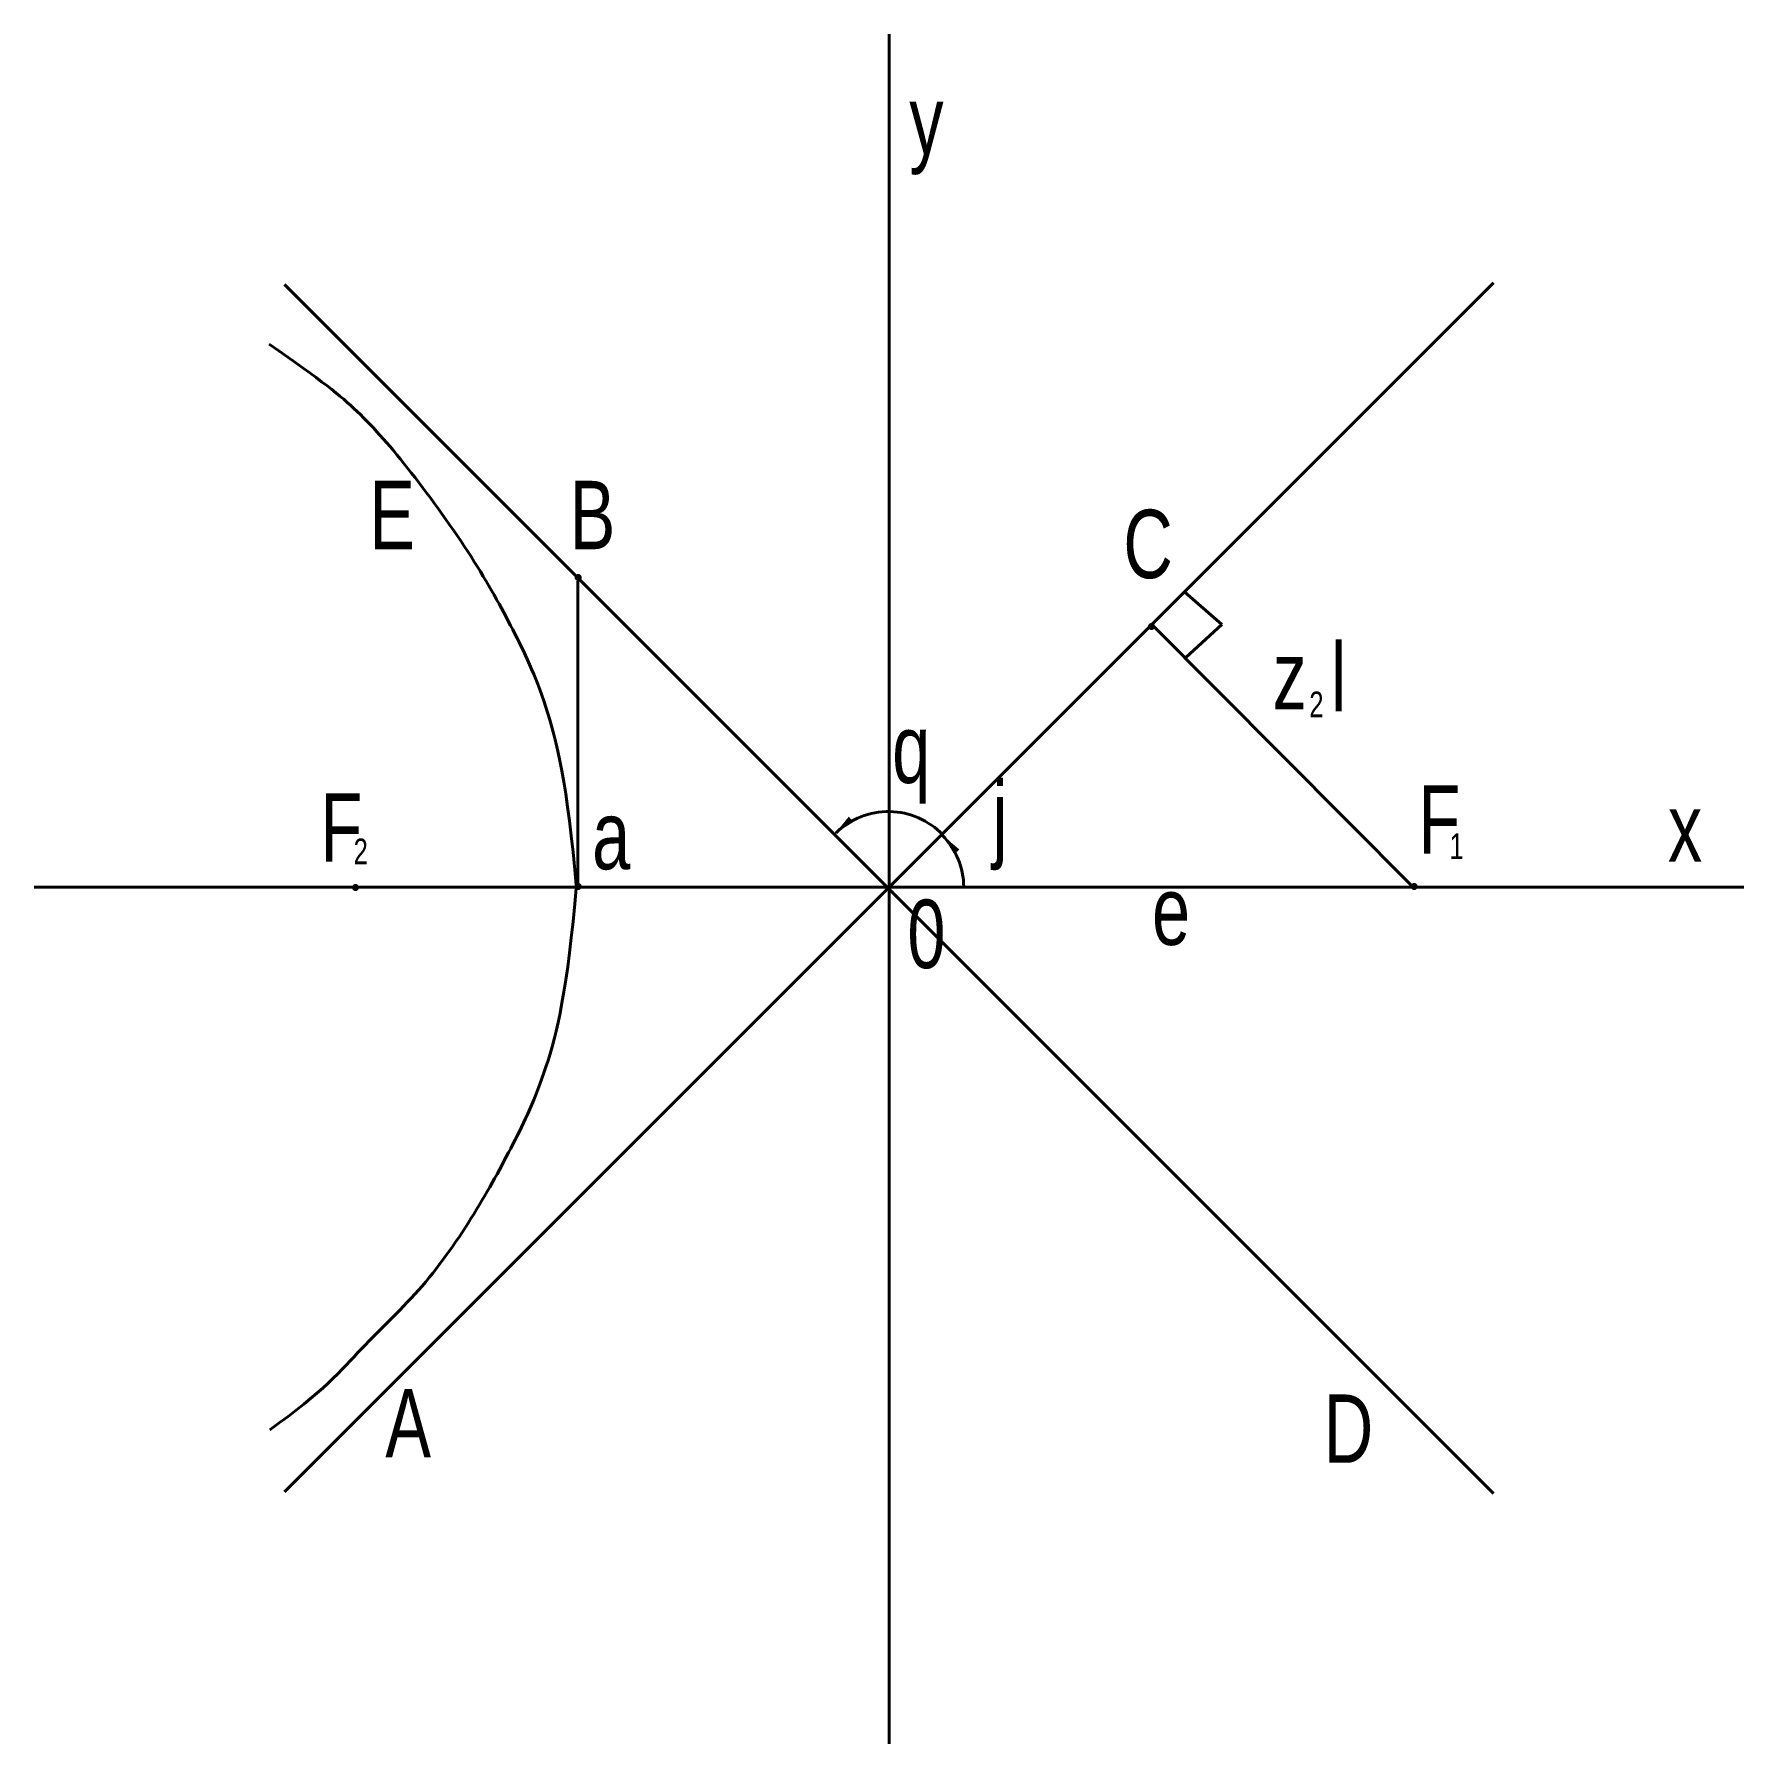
# Model space of a CAD drawing. Header units: millimetres. Extents: x -100 to 100, y -100 to 100.
import ezdxf

# ---------------------------------------------------------------- set-up
doc = ezdxf.new("R2010")
doc.units = ezdxf.units.MM
doc.layers.get('0').update_dxf_attribs({"linetype": 'CONTINUOUS', "lineweight": 0})
doc.styles.get("Standard").update_dxf_attribs({"font": 'txt', "width": 0.75})
doc.dimstyles.get("Standard").update_dxf_attribs({"dimtxt": 2.5, "dimasz": 2.5, "dimexe": 1.25, "dimexo": 0.625, "dimtad": 1, "dimtxsty": 'Standard', "dimcen": 2.5, "dimadec": 0, "dimazin": 0, "dimtfac": 1, "dimtmove": 0, "dimatfit": 3, "dimfxl": 1, "dimarcsym": 0})

msp = doc.modelspace()

# ---------------------------------------------------------------- linework, layer by layer
at = {"linetype": 'CONTINUOUS', "lineweight": 40}
for p, q in [((0, -100), (0, 100)), ((-70.71, -70.51), (70.71, 70.91)), ((-70.71, 70.71), (70.71, -70.71)), ((-36.4, 0.4), (-36.4, 36)), ((34.6, 34.73), (38.93, 30.93)), ((30.74, 30.93), (61.25, 0.31)), ((38.93, 30.93), (34.73, 27.07)), ((-100, 0.2), (100, 0.2))]:
    msp.add_line(p, q, dxfattribs=at)
for centre, radius, start, end in [((-0.07, 0.26), 8.8, 43.7811, 134.1449), ((-0.07, 0.13), 8.82, 0.7795, 44.1854)]:
    msp.add_arc(centre, radius, start, end, dxfattribs=at)
for points in [[(-72.5, 63.75), (-66.25, 59.38), (-62.2, 56.2), (-56.2, 49.4), (-48.32, 38.4), (-43.91, 30.28), (-40.16, 22.56), (-37.6, 12.32), (-36.56, 0)], [(-72.45, -63.27), (-66.21, -58.89), (-61.84, -53.58), (-54.4, -46.8), (-48.29, -37.9), (-43.89, -29.78), (-40.14, -22.06), (-37.59, -11.82), (-36.56, 0.51)]]:
    msp.add_open_spline(points, degree=3, dxfattribs=at)
at = {"linetype": 'CONTINUOUS', "lineweight": 100}
for p in [(-36.35, 36.45), (30.72, 30.72), (-62.42, 0.16), (-36.35, 0.31), (61.44, 0.31)]:
    msp.add_point(p, dxfattribs=at)

# ---------------------------------------------------------------- texts
at = {"linetype": 'CONTINUOUS', "lineweight": 40, "width": 100, "attachment_point": 5}
for s, insert, char_height in [('y', (4.38, 88.75), 8), ('E', (-58.13, 43.75), 8), ('B', (-34.69, 43.75), 8), ('C', (30.31, 40.31), 8), ('l', (52.6, 24.8), 8), ('z', (46.88, 25), 8), ('2', (50, 21.6), 3), ('q', (2.6, 15.2), 8), ('j', (13, 7.4), 8), ('F', (64.38, 8.13), 8), ('F', (-64.06, 7.19), 8), ('a', (-32.5, 6.25), 8), ('x', (93.13, 7.19), 8), ('1', (66.4, 5), 3), ('2', (-61.8, 4.4), 3), ('0', (4.38, -5.31), 8), ('e', (33, -2.6), 8), ('A', (-56.25, -62.5), 8), ('D', (53.75, -63.13), 8)]:
    msp.add_mtext(s, dxfattribs=dict(at, insert=insert, char_height=char_height))

# ---------------------------------------------------------------- leaders
at = {"linetype": 'CONTINUOUS', "lineweight": 40}
for points in [[(-6.31, 6.5), (-5.15, 7.52)], [(6.31, 6.25), (7.33, 5.05)]]:
    msp.add_leader(points, dimstyle='Standard', dxfattribs=at)

doc.saveas('drawing.dxf')
